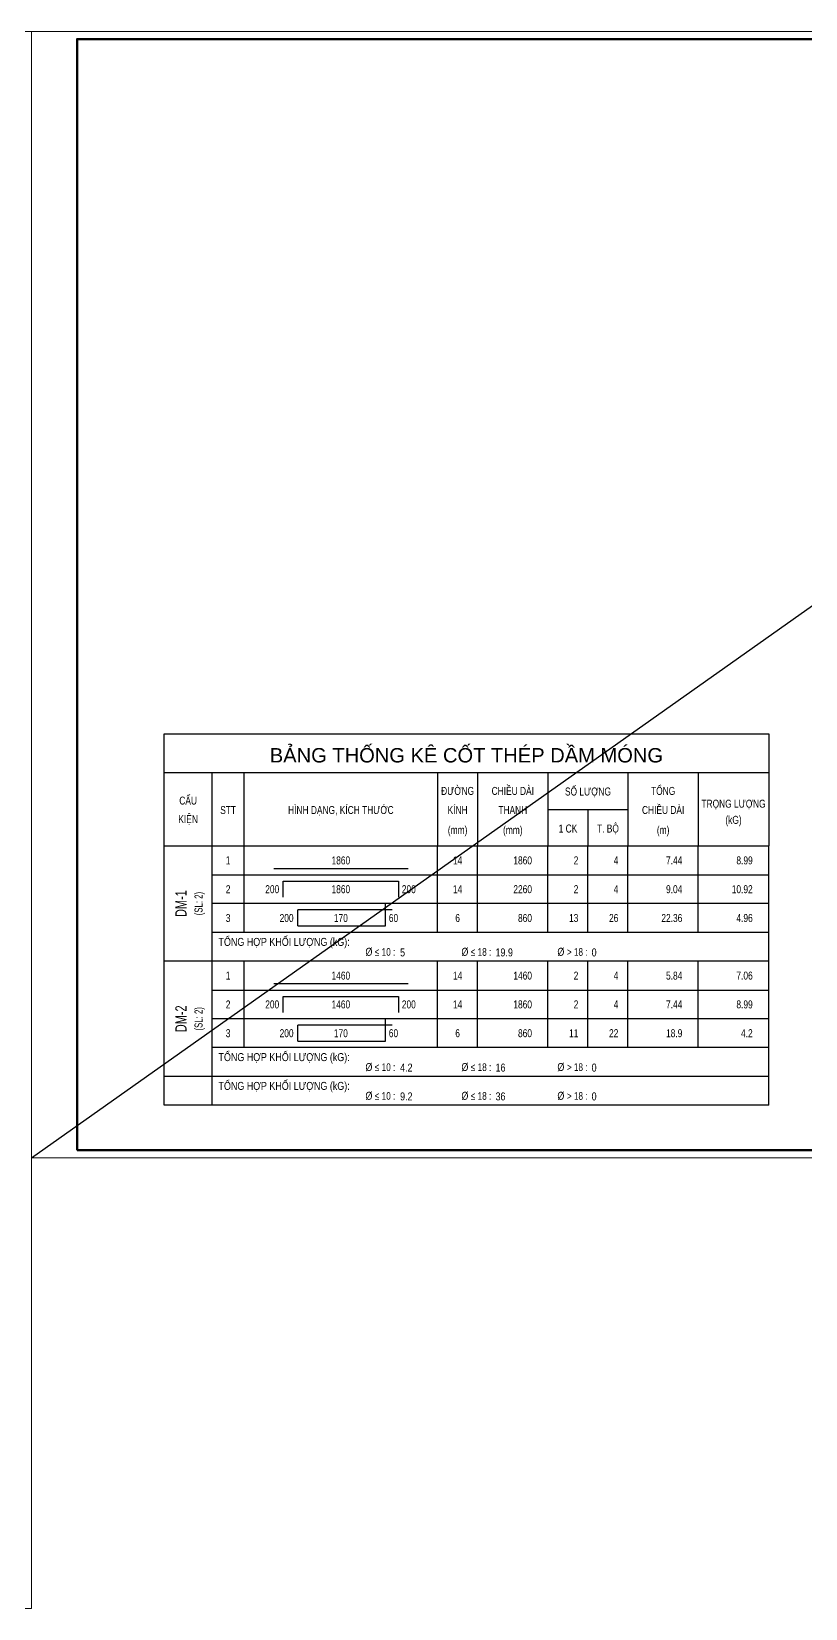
# Model space of a CAD drawing. Header units: millimetres. Extents: x -211129 to 461116, y -574633 to 115.
# Drawn here: x 440116 to 450324, y -552481 to -531691 of the extents above; entities that cross this region are included whole.
import ezdxf
from ezdxf.enums import TextEntityAlignment as Align

# ---------------------------------------------------------------- set-up
doc = ezdxf.new("R2010")
doc.units = ezdxf.units.MM
doc.header["$MEASUREMENT"] = 0
doc.layers.get('Defpoints').update_dxf_attribs({"color": 1})
for name, color, linetype in [('KCS_BORDER', 3, 'Continuous'), ('KCS_STEEL', 4, 'Continuous'), ('KCS_TEXT_SLCK', 3, 'Continuous'), ('KCS_TEXT_TCK', 4, 'Continuous'), ('KCS_TEXT_TK', 2, 'Continuous'), ('KCS_THONGKE', 2, 'Continuous'), ('KCS_THONGKE_THIN', 5, 'Continuous')]:
    doc.layers.add(name, color=color, linetype=linetype)
doc.layers.add('KCS_Plotter', color=11, linetype='Continuous', plot=False)
for name, color, linetype, lineweight in [('Khungten_LCDI', 7, 'Continuous', 5), ('LC Net thay', 63, 'Continuous', 25), ('LC Text1', 3, 'Continuous', 20)]:
    doc.layers.add(name, color=color, linetype=linetype, lineweight=lineweight)
doc.styles.add('KCS_BIGTEXT', font='arial.ttf', dxfattribs={"width": 0.75})
doc.styles.add('KCS_SMTEXT', font='arial.ttf', dxfattribs={"width": 0.7})
doc.styles.add('Khungten', font='VHAVAN.TTF', dxfattribs={"width": 0.9, "height": 5000})
doc.styles.add('LC 1', font='VHAVANB.TTF')
doc.styles.add('Title', font='VHBLACK.TTF', dxfattribs={"width": 0.8})

# ---------------------------------------------------------------- blocks, each defined once
blk = doc.blocks.new('lcdi fix')
at = {"layer": 'Defpoints', "lineweight": 0}
blk.add_lwpolyline([(-1200, -14850), (-1200, 14850), (40800, 14850), (40800, -14850)], close=True, dxfattribs=at)
at = {"layer": 'Khungten_LCDI', "color": 5, "lineweight": 60}
blk.add_lwpolyline([(0, -14650), (0, 14650), (40600, 14650), (40600, -14650)], close=True, dxfattribs=at)
at = {"color": 7, "style": 'Khungten', "width": 0.8}
for tag, p in [('REVISION', (39499, -10746)), ('NGAYHT', (39546, -11609))]:
    blk.add_attdef(tag, text='', height=200, dxfattribs=at).set_placement(p, align=Align.CENTER)
at = {"layer": 'LC Text1', "color": 3, "style": 'LC 1', "width": 1.834006}
for tag, p, p2 in [('TENBANVE1', (36913, -8886), (40339, -8886)), ('TENBANVE2', (36913, -9562), (40339, -9562))]:
    blk.add_attdef(tag, text='', height=250, dxfattribs=at).set_placement(p, p2, align=Align.FIT)
at = {"layer": 'LC Text1', "style": 'Title', "width": 0.7}
blk.add_attdef('SOBANVE', text='', height=250, dxfattribs=at).set_placement((39562, -13896), align=Align.CENTER)
blk = doc.blocks.new('TK_14')
at = {"layer": 'KCS_STEEL'}
for p, q in [((56.25, 7), (26.75, 7)), ((26.75, 2), (26.75, 7)), ((54.25, 2), (54.25, 9)), ((26.75, 2), (54.25, 2))]:
    blk.add_line(p, q, dxfattribs=at)
at = {"layer": 'KCS_THONGKE'}
for p, q in [((-15, 0), (-15, 9)), ((0, 0), (0, 9)), ((10, 0), (10, 9)), ((70.5, 0), (70.5, 9)), ((83, 0), (83, 9)), ((105, 0), (105, 9)), ((117.5, 0), (117.5, 9)), ((130, 0), (130, 9)), ((152, 0), (152, 9)), ((174, 0), (174, 9))]:
    blk.add_line(p, q, dxfattribs=at)
at = {"layer": 'KCS_THONGKE_THIN'}
blk.add_line((174, 0), (0, 0), dxfattribs=at)
at = {"layer": 'KCS_THONGKE', "style": 'KCS_SMTEXT', "width": 0.75}
for tag, p in [('SH', (5, 4.5)), ('L2', (40.25, 4.5)), ('DK', (76.75, 4.5))]:
    blk.add_attdef(tag, text='', height=2.5, dxfattribs=at).set_placement(p, align=Align.MIDDLE)
for tag, p in [('L1', (25.47, 4.5)), ('DAI', (100, 4.5)), ('SL1', (114.5, 4.5)), ('SLA', (127, 4.5)), ('DT', (147, 4.5)), ('TL', (169, 4.5))]:
    blk.add_attdef(tag, text='', height=2.5, dxfattribs=at).set_placement(p, align=Align.MIDDLE_RIGHT)
blk.add_attdef('M', text='', height=2.5, dxfattribs=at).set_placement((55.25, 4.5), align=Align.MIDDLE_LEFT)
blk = doc.blocks.new('TK_2')
at = {"layer": 'KCS_STEEL'}
blk.add_line((19.25, 2), (61.25, 2), dxfattribs=at)
at = {"layer": 'KCS_THONGKE'}
for p, q in [((-15, 0), (-15, 9)), ((0, 0), (0, 9)), ((10, 0), (10, 9)), ((70.5, 0), (70.5, 9)), ((83, 0), (83, 9)), ((105, 0), (105, 9)), ((117.5, 0), (117.5, 9)), ((130, 0), (130, 9)), ((152, 0), (152, 9)), ((174, 0), (174, 9))]:
    blk.add_line(p, q, dxfattribs=at)
at = {"layer": 'KCS_THONGKE_THIN'}
blk.add_line((0, 0), (174, 0), dxfattribs=at)
at = {"layer": 'KCS_THONGKE', "style": 'KCS_SMTEXT', "width": 0.75}
for tag, p in [('SH', (5, 4.5)), ('L2', (40.25, 4.5)), ('DK', (76.75, 4.5))]:
    blk.add_attdef(tag, text='', height=2.5, dxfattribs=at).set_placement(p, align=Align.MIDDLE)
for tag, p in [('DAI', (100, 4.5)), ('SL1', (114.5, 4.5)), ('SLA', (127, 4.5)), ('DT', (147, 4.5)), ('TL', (169, 4.5))]:
    blk.add_attdef(tag, text='', height=2.5, dxfattribs=at).set_placement(p, align=Align.MIDDLE_RIGHT)
blk = doc.blocks.new('TK_9')
at = {"layer": 'KCS_STEEL'}
for p, q in [((22.25, 7), (58.25, 7)), ((22.25, 2), (22.25, 7)), ((58.25, 7), (58.25, 2))]:
    blk.add_line(p, q, dxfattribs=at)
at = {"layer": 'KCS_THONGKE'}
for p, q in [((-15, 0), (-15, 9)), ((0, 0), (0, 9)), ((10, 0), (10, 9)), ((70.5, 0), (70.5, 9)), ((83, 0), (83, 9)), ((105, 0), (105, 9)), ((117.5, 0), (117.5, 9)), ((130, 0), (130, 9)), ((152, 0), (152, 9)), ((174, 0), (174, 9))]:
    blk.add_line(p, q, dxfattribs=at)
at = {"layer": 'KCS_THONGKE_THIN'}
blk.add_line((174, 0), (0, 0), dxfattribs=at)
at = {"layer": 'KCS_THONGKE', "style": 'KCS_SMTEXT', "width": 0.75}
for tag, p in [('SH', (5, 4.5)), ('L2', (40.25, 4.5)), ('DK', (76.75, 4.5))]:
    blk.add_attdef(tag, text='', height=2.5, dxfattribs=at).set_placement(p, align=Align.MIDDLE)
for tag, p in [('L1', (20.98, 4.5)), ('DAI', (100, 4.5)), ('SL1', (114.5, 4.5)), ('SLA', (127, 4.5)), ('DT', (147, 4.5)), ('TL', (169, 4.5))]:
    blk.add_attdef(tag, text='', height=2.5, dxfattribs=at).set_placement(p, align=Align.MIDDLE_RIGHT)
blk.add_attdef('L3', text='', height=2.5, dxfattribs=at).set_placement((59.31, 4.5), align=Align.MIDDLE_LEFT)
blk = doc.blocks.new('CTK_THKL')
at = {"layer": 'KCS_THONGKE'}
for p, q in [((-15, 0), (-15, 9)), ((0, 0), (0, 9)), ((174, 0), (174, 9)), ((174, 0), (-15, 0))]:
    blk.add_line(p, q, dxfattribs=at)
at = {"layer": 'KCS_BORDER', "color": 5, "style": 'KCS_SMTEXT', "width": 0.7}
blk.add_attdef('TYPE', (85.49, -1.5), '', height=0.025, rotation=90, dxfattribs=at)
at = {"layer": 'KCS_THONGKE', "style": 'KCS_SMTEXT', "width": 0.8}
blk.add_text('TỔNG HỢP KHỐI LƯỢNG (kG):', height=2.5, dxfattribs=at).set_placement((2, 4.78))
at = {"layer": 'KCS_THONGKE', "char_height": 2.5, "attachment_point": 1, "style": 'KCS_SMTEXT'}
for s, insert in [('{\\W0.8;%%C \\fSymbol|b0|i0|c2|p18;\\H0.95833x;£ 10 :}', (47.94, 4.19)), ('{\\W0.8;%%C \\fSymbol|b0|i0|c2|p18;\\H0.95833x;£ 18 :}', (77.94, 4.19)), ('{\\W0.8;%%C \\fSymbol|b0|i0|c2|p18;\\H0.95833x;> 18 :}', (107.94, 4.19))]:
    blk.add_mtext_dynamic_manual_height_columns(s, width=13.4519, gutter_width=12.5, heights=[0], dxfattribs=dict(at, insert=insert))
at = {"layer": 'KCS_THONGKE', "style": 'KCS_SMTEXT', "width": 0.8}
for tag, p in [('TL1', (58.77, 1.5)), ('TL2', (88.6, 1.5)), ('TL3', (118.65, 1.5))]:
    blk.add_attdef(tag, p, '', height=2.5, dxfattribs=at)

msp = doc.modelspace()

# ---------------------------------------------------------------- linework, layer by layer
at = {"layer": 'KCS_Plotter', "ltscale": 250}
msp.add_line((440116.3, -546541.2), (461116.3, -531691.2), dxfattribs=at)
at = {"layer": 'KCS_TEXT_TK'}
for p, q in [((441865.3, -542428.9), (441865.3, -540952.3)), ((441865.3, -540952.3), (449839.2, -540952.3)), ((449839.2, -540952.3), (449839.2, -542428.9)), ((441865.3, -541458.5), (449839.2, -541458.5)), ((442498.1, -542428.9), (442498.1, -541458.5)), ((442920, -542428.9), (442920, -541458.5)), ((445472.5, -541458.5), (445472.5, -542428.9)), ((445999.9, -541458.5), (445999.9, -542428.9)), ((446928.1, -541458.5), (446928.1, -542428.9)), ((447982.8, -541458.5), (447982.8, -542428.9)), ((448911, -541458.5), (448911, -542428.9)), ((446928.1, -541946.4), (447982.8, -541946.4)), ((447455.5, -541946.4), (447455.5, -542428.9)), ((441865.3, -542428.9), (449839.2, -542428.9))]:
    msp.add_line(p, q, dxfattribs=at)

# ---------------------------------------------------------------- block references
ref = msp.add_blockref('TK_14', (442498.1, -545086.9), dxfattribs=dict(at, xscale=42.18998783999988, yscale=42.18998783999988, zscale=42.18998783999988))
ref.add_attrib('SH', '3', dxfattribs={"height": 105.5, "style": 'KCS_SMTEXT', "width": 0.75}).set_placement((442709, -544897), align=Align.MIDDLE)
ref.add_attrib('L1', '200', dxfattribs={"height": 105.47, "style": 'KCS_SMTEXT', "width": 0.75}).set_placement((443572.6, -544897), align=Align.MIDDLE_RIGHT)
ref.add_attrib('L2', '170', dxfattribs={"height": 105.47, "style": 'KCS_SMTEXT', "width": 0.75}).set_placement((444196.3, -544897), align=Align.MIDDLE)
ref.add_attrib('M', '60', dxfattribs={"height": 105.47, "style": 'KCS_SMTEXT', "width": 0.75}).set_placement((444829.1, -544897), align=Align.MIDDLE_LEFT)
ref.add_attrib('DK', '6', dxfattribs={"height": 105.5, "style": 'KCS_SMTEXT', "width": 0.75}).set_placement((445736.2, -544897), align=Align.MIDDLE)
ref.add_attrib('DAI', '860', dxfattribs={"height": 105.47, "style": 'KCS_SMTEXT', "width": 0.75}).set_placement((446717.1, -544897), align=Align.MIDDLE_RIGHT)
ref.add_attrib('SL1', '11', dxfattribs={"height": 105.47, "style": 'KCS_SMTEXT', "width": 0.75}).set_placement((447328.9, -544897), align=Align.MIDDLE_RIGHT)
ref.add_attrib('SLA', '22', dxfattribs={"height": 105.47, "style": 'KCS_SMTEXT', "width": 0.75}).set_placement((447856.3, -544897), align=Align.MIDDLE_RIGHT)
ref.add_attrib('DT', '18.9', dxfattribs={"height": 105.47, "style": 'KCS_SMTEXT', "width": 0.75}).set_placement((448700.1, -544897), align=Align.MIDDLE_RIGHT)
ref.add_attrib('TL', '4.2', dxfattribs={"height": 105.47, "style": 'KCS_SMTEXT', "width": 0.75}).set_placement((449628.2, -544897), align=Align.MIDDLE_RIGHT)
at = {"layer": 'KCS_THONGKE'}
for name, p, xscale, yscale, zscale, values in [('TK_2', (442498.1, -542808.6), 42.1899878399999, 42.1899878399999, 42.1899878399999, {'L2': '1860', 'TL': '8.99', 'DT': '7.44', 'SLA': '4', 'SL1': '2', 'DAI': '1860', 'DK': '14', 'SH': '1'}), ('TK_9', (442498.1, -543188.3), 42.1899878399999, 42.1899878399999, 42.1899878399999, {'SH': '2', 'L1': '200', 'L2': '1860', 'L3': '200', 'DK': '14', 'DAI': '2260', 'SL1': '2', 'SLA': '4', 'DT': '9.04', 'TL': '10.92'}), ('TK_14', (442498.1, -543568), 42.1899878399999, 42.1899878399999, 42.1899878399999, {'SH': '3', 'L1': '200', 'L2': '170', 'M': '60', 'DK': '6', 'DAI': '860', 'SL1': '13', 'SLA': '26', 'DT': '22.36', 'TL': '4.96'}), ('CTK_THKL', (442498.1, -543947.8), 42.18998784, 42.18998784, 42.18998784, {'TL2': '19.9', 'TL1': '5', 'TL3': '0'}), ('TK_2', (442498.1, -544327.5), 42.1899878399999, 42.1899878399999, 42.1899878399999, {'L2': '1460', 'TL': '7.06', 'DT': '5.84', 'SLA': '4', 'SL1': '2', 'DAI': '1460', 'DK': '14', 'SH': '1'}), ('TK_9', (442498.1, -544707.2), 42.1899878399999, 42.1899878399999, 42.1899878399999, {'SH': '2', 'L1': '200', 'L2': '1460', 'L3': '200', 'DK': '14', 'DAI': '1860', 'SL1': '2', 'SLA': '4', 'DT': '7.44', 'TL': '8.99'}), ('CTK_THKL', (442498.1, -545466.6), 42.18998784, 42.18998784, 42.18998784, {'TL2': '16', 'TL1': '4.2', 'TL3': '0'}), ('CTK_THKL', (442498.1, -545846.3), 42.18998784, 42.18998784, 42.18998784, {'TL2': '36', 'TL1': '9.2', 'TL3': '0'})]:
    msp.add_blockref(name, p, dxfattribs=dict(at, xscale=xscale, yscale=yscale, zscale=zscale)).add_auto_attribs(values)
at = {"layer": 'LC Net thay'}
for p, xscale, yscale, zscale in [((411556.3, -542086.2), 0.7, 0.7, 0.7), ((440716.3, -539116.2), 0.5000000000000013, 0.5000000000000013, 0.5000000000000013)]:
    msp.add_blockref('lcdi fix', p, dxfattribs=dict(at, xscale=xscale, yscale=yscale, zscale=zscale))

# ---------------------------------------------------------------- texts
at = {"layer": 'KCS_TEXT_SLCK', "ltscale": 2, "style": 'KCS_SMTEXT', "width": 0.7}
for p in [(442371.6, -543188.3), (442371.6, -544707.2)]:
    msp.add_text('(SL: 2)', height=105.47, rotation=90, dxfattribs=at).set_placement(p, align=Align.CENTER)
at = {"layer": 'KCS_TEXT_TCK', "ltscale": 2, "style": 'KCS_SMTEXT', "width": 0.7}
for s, p in [('DM-1', (442160.6, -543188.3)), ('DM-2', (442160.6, -544707.2))]:
    msp.add_text(s, height=147.66, rotation=90, dxfattribs=at).set_placement(p, align=Align.CENTER)
at = {"layer": 'KCS_TEXT_TK', "color": 4, "style": 'KCS_BIGTEXT'}
msp.add_text('BẢNG THỐNG KÊ CỐT THÉP DẦM MÓNG', height=189.855, dxfattribs=at).set_placement((445852.2, -541205.4), align=Align.MIDDLE)
at = {"layer": 'KCS_TEXT_TK', "style": 'KCS_SMTEXT', "width": 0.75}
for s, height, p in [('CẤU', 105.47, (442181.7, -541882.9)), ('ĐƯỜNG', 105.47, (445736.2, -541755.5)), ('CHIỀU DÀI', 105.47, (446464, -541755.5)), ('SỐ LƯỢNG', 105.47, (447455.5, -541763.3)), ('TỔNG', 105.47, (448446.9, -541755.5)), ('KIỆN', 105.47, (442181.7, -542126.6)), ('STT', 105.47, (442709.1, -542007.3)), ('HÌNH DẠNG, KÍCH THƯỚC', 105.475, (444196.3, -542007.3)), ('KÍNH', 105.47, (445736.2, -542007.3)), ('THANH', 105.47, (446464, -542007.3)), ('CHIỀU DÀI', 105.47, (448446.9, -542007.3)), ('TRỌNG LƯỢNG', 105.475, (449375.1, -541924)), ('(mm)', 105.47, (445736.2, -542270.5)), ('(mm)', 105.47, (446464, -542270.5)), ('1 CK', 105.47, (447191.8, -542251.2)), ('T. BỘ', 105.47, (447719.1, -542251.2)), ('(m)', 105.47, (448446.9, -542270.5)), ('(kG)', 105.47, (449375.1, -542136.9))]:
    msp.add_text(s, height=height, dxfattribs=at).set_placement(p, align=Align.CENTER)

doc.saveas('drawing.dxf')
